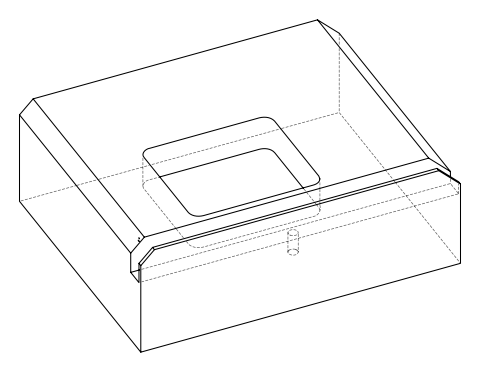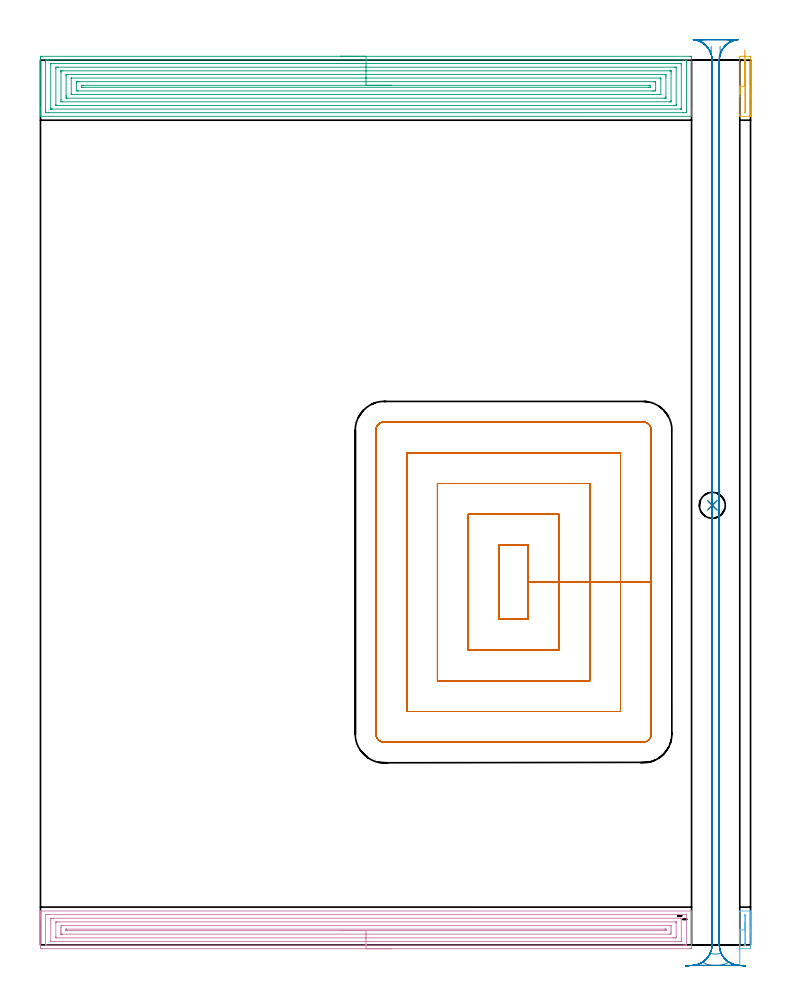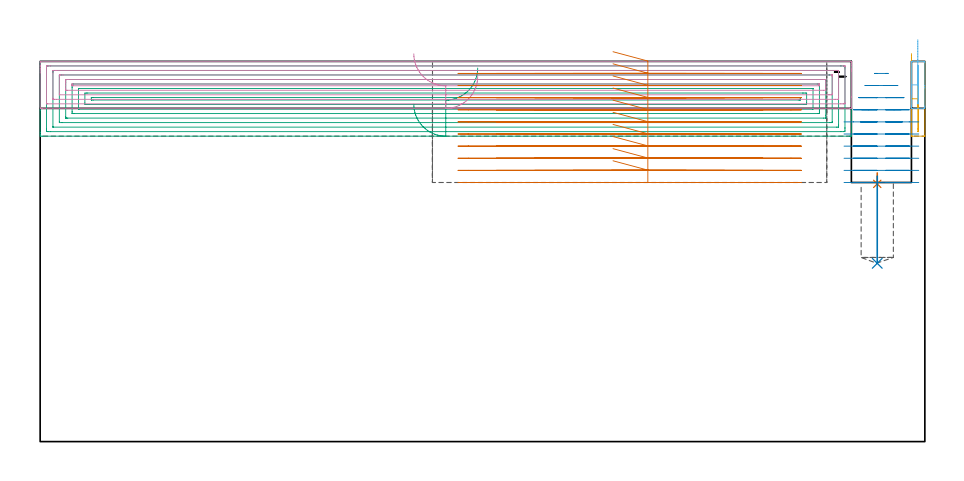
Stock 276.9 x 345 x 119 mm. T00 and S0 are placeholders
(PLAN: 8 operations, 3 tool changes, 76.6 min)
(1 SPOT_DRILL | STEP1POCKET | NXT0321_9005460120000 | 0.04 min | 4168 mm3)
(2 DRILL_BLIND_HOLE_INTO_CENTER | STEP1POCKET | NXT0301_072 | 0.12 min | 1981 mm3)
(3 AREA_MILL | FG_CHAMFER_SURFACE | UGT0205_001 | 18.55 min | 71754 mm3)
(4 AREA_MILL_1 | FG_CHAMFER_SURFACE_1 | UGT0205_001 | 12.39 min | 28208 mm3)
(5 AREA_MILL_2 | FG_CHAMFER_SURFACE_2 | UGT0205_001 | 0.67 min | 3244 mm3)
(6 AREA_MILL_3 | FG_CHAMFER_SURFACE_3 | UGT0205_001 | 0.47 min | 1202 mm3)
(7 MILL_RECTANGULAR_POCKET | POCKET_RECTANGULAR_STRAIGHT | NXT0201_012 | Follow Part, ap 4, ae 75% | 29.24 min | 654939 mm3)
(8 MILL_RECTANGULAR_SLOT | SLOT_RECTANGULAR | NXT0201_012 | Follow Part, ap 4, ae 75% | 15.11 min | 235779 mm3)
(TOOL NXT0321_9005460120000 | NC Spot Drill, 142deg, 12mm, Carbide, Uncoated | D12 PA142 FL30 Z2)
(TOOL NXT0301_072 | Carbide Drill 10.1mm [860.1-1010-051A1-MM 2214] | D10.1 PA140 FL71 Z2)
(TOOL UGT0205_001 | Chamfer Mill 20 x 3 x 45 deg. | D20 FL50 Z2)
(TOOL NXT0201_012 | ENDMILL 16mm [2P460-1600-NA 1630] | D16 FL38 Z6)
(OP 1 SPOT_DRILL)
G17 G21 G94 G90
T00 M6
G54
G17 G0 G90 X262. Y171.4 S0 M3
G43 Z129. H0
G94 G81 G98 Z80.665 F250. R84.1
G80
M5
M2
(OP 2 DRILL_BLIND_HOLE_INTO_CENTER)
G17 G21 G94 G90
T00 M6
G54
G17 G0 G90 X262. Y171.4 S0 M3
G43 Z129. H1
G94 G81 G98 Z55.8 F250. R83.1
G80
M5
M2
(OP 3 AREA_MILL)
G17 G21 G94 G90
T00 M6
G54
G17 G0 G90 X116.95 Y346.5 S1061 M3
G43 Z129. H0
Z105.6
G94 G1 X116.988 Z104.728 F250.
X117.102 Z103.863
X117.291 Z103.012
X117.553 Z102.18
X117.887 Z101.374
X118.29 Z100.6
X118.759 Z99.864
X119.29 Z99.172
X119.879 Z98.529
X120.522 Z97.94
X121.214 Z97.408
X121.95 Z96.94
X122.724 Z96.537
X123.53 Z96.203
X124.362 Z95.941
X125.214 Z95.752
X126.078 Z95.638
X126.95 Z95.6
X253.289
X253.61 Y346.497 Z95.602
X253.89 Y346.492 Z95.606
X253.9 Y346.208 Z95.89
Y326.953 Z115.142
Y326.344 Z115.751
Y325.782 Z116.315
Y325.453 Z116.643
Y324.892 Z117.205
Y324.563 Z117.532
Y323.907 Z118.193
Y323.523 Z118.577
X253.893 Y323.145 Z118.946
X253.89 Y323.103 Z118.988
X253.735 Y323.1 Z119.
X0.165
X0.01 Y323.103 Z118.988
X0.007 Y323.145 Z118.946
X0. Y323.523 Z118.577
Y323.907 Z118.193
Y324.563 Z117.532
Y325.782 Z116.315
Y326.344 Z115.751
Y338.361 Z103.737
Y345.318 Z96.779
X0.003 Y345.927 Z96.17
X0.008 Y346.492 Z95.606
X0.043 Y346.494 Z95.604
X0.611 Y346.5 Z95.6
X126.95
Y345.086 Z97.014
X250.61
X251.457 Y345.082 Z97.018
X251.503 Y345.079 Z97.021
X251.89 Y345.037 Z97.063
X251.897 Y344.644 Z97.456
X251.899 Y344.147 Z97.953
X251.9 Y343.751 Z98.349
X251.899 Y325.453 Z116.647
X251.898 Y325.06 Z117.04
X251.89 Y324.563 Z117.537
X251.546 Y324.521 Z117.579
X251.503 Y324.518 Z117.582
X250.66 Y324.514 Z117.586
X250.61
X3.29
X2.443 Y324.518 Z117.582
X2.397 Y324.521 Z117.579
X2.01 Y324.563 Z117.537
X2.003 Y324.956 Z117.144
X2.001 Y325.453 Z116.647
X2. Y325.849 Z116.251
X2.001 Y344.147 Z97.953
X2.002 Y344.54 Z97.56
X2.01 Y345.037 Z97.063
X2.354 Y345.079 Z97.021
X2.397 Y345.082 Z97.018
X3.241 Y345.086 Z97.014
X3.29
X126.95
Y343.672 Z98.428
X249.301 Y343.671 Z98.429
X249.718 Y343.669 Z98.431
X249.855 Y343.667 Z98.433
X249.875 Y343.665 Z98.435
X249.89 Y343.654 Z98.446
X249.895 Y343.56 Z98.54
X249.898 Y343.438 Z98.662
X249.9 Y343.256 Z98.844
Y343.075 Z99.025
X249.899 Y326.163 Z115.937
X249.892 Y325.98 Z116.12
X249.89 Y325.935 Z116.165
X249.873 Y325.933 Z116.167
X249.822 Y325.931 Z116.169
X249.718 Y325.929 Z116.171
X4.599
X4.183 Y325.931 Z116.169
X4.045 Y325.933 Z116.167
X4.025 Y325.935 Z116.165
X4.01 Y325.946 Z116.154
X4.006 Y326.041 Z116.059
X4.002 Y326.162 Z115.938
X4.001 Y326.344 Z115.756
X4. Y326.526 Z115.574
X4.001 Y343.437 Z98.663
X4.008 Y343.62 Z98.48
X4.01 Y343.665 Z98.435
X4.028 Y343.667 Z98.433
X4.079 Y343.669 Z98.431
X4.183 Y343.671 Z98.429
X126.95 Y343.672 Z98.428
Y342.257 Z99.843
X247.148
X247.84 Y342.252 Z99.848
X247.878 Y342.251 Z99.849
X247.89 Y342.247 Z99.853
X247.893 Y342.225 Z99.875
X247.897 Y342.123 Z99.977
X247.899 Y341.918 Z100.182
Y327.695 Z114.405
X247.897 Y327.48 Z114.62
X247.892 Y327.373 Z114.727
X247.89 Y327.352 Z114.748
X247.873 Y327.349 Z114.751
X247.819 Y327.346 Z114.754
X247.039 Y327.343 Z114.757
X246.93
X6.752
X6.06 Y327.348 Z114.752
X6.022 Y327.349 Z114.751
X6.01 Y327.353 Z114.747
X6.008 Y327.375 Z114.725
X6.003 Y327.477 Z114.623
X6.001 Y327.682 Z114.418
Y341.905 Z100.195
X6.004 Y342.12 Z99.98
X6.008 Y342.227 Z99.873
X6.01 Y342.248 Z99.852
X6.027 Y342.251 Z99.849
X6.081 Y342.254 Z99.846
X6.861 Y342.257 Z99.843
X6.97
X126.95
Y340.843 Z101.257
X245.253
X245.89 Y340.842 Z101.258
X245.892 Y340.84 Z101.26
X245.898 Y340.834 Z101.266
X245.899 Y340.586 Z101.514
X245.9 Y339.941 Z102.159
Y329.26 Z112.84
X245.898 Y329.014 Z113.086
X245.895 Y328.853 Z113.247
X245.89 Y328.774 Z113.326
X245.882 Y328.764 Z113.336
X245.842 Y328.761 Z113.339
X245.769 Y328.758 Z113.342
X245.511 Y328.757 Z113.343
X245.253
X8.647
X8.01 Y328.758 Z113.342
X8.008 Y328.76 Z113.34
X8.002 Y328.766 Z113.334
X8.001 Y329.014 Z113.086
X8. Y329.659 Z112.441
Y340.341 Z101.759
X8.002 Y340.586 Z101.514
X8.005 Y340.747 Z101.353
X8.01 Y340.826 Z101.274
X8.018 Y340.836 Z101.264
X8.058 Y340.839 Z101.261
X8.131 Y340.842 Z101.258
X8.389 Y340.843 Z101.257
X8.647
X126.95
Y339.429 Z102.671
X243.468 Y339.428 Z102.672
X243.737 Y339.427 Z102.673
X243.84 Y339.424 Z102.676
X243.884 Y339.422 Z102.678
X243.89 Y339.399 Z102.701
X243.897 Y339.268 Z102.832
X243.899 Y338.806 Z103.294
X243.9 Y338.375 Z103.725
X243.899 Y330.794 Z111.306
X243.898 Y330.366 Z111.734
X243.891 Y330.22 Z111.88
X243.888 Y330.178 Z111.922
X243.857 Y330.176 Z111.924
X243.78 Y330.174 Z111.926
X243.468 Y330.172 Z111.928
X243.2 Y330.171 Z111.929
X10.433 Y330.172 Z111.928
X10.163 Y330.173 Z111.927
X10.06 Y330.176 Z111.924
X10.016 Y330.178 Z111.922
X10.01 Y330.201 Z111.899
X10.003 Y330.332 Z111.768
X10.001 Y330.794 Z111.306
X10. Y331.225 Z110.875
X10.001 Y338.806 Z103.294
X10.002 Y339.234 Z102.866
X10.009 Y339.38 Z102.72
X10.012 Y339.422 Z102.678
X10.043 Y339.424 Z102.676
X10.12 Y339.426 Z102.674
X10.433 Y339.428 Z102.672
X10.7 Y339.429 Z102.671
X126.95
Y338.015 Z104.085
X241.682 Y338.014 Z104.086
X241.781 Y338.013 Z104.087
X241.847 Y338.01 Z104.09
X241.89 Y338.007 Z104.093
X241.893 Y337.987 Z104.113
X241.896 Y337.916 Z104.184
X241.899 Y337.699 Z104.401
Y331.685 Z110.415
X241.898 Y331.63 Z110.47
X241.894 Y331.604 Z110.496
X241.891 Y331.595 Z110.505
X241.879 Y331.592 Z110.508
X241.779 Y331.587 Z110.513
X241.682 Y331.586 Z110.514
X12.218
X12.119 Y331.587 Z110.513
X12.053 Y331.59 Z110.51
X12.01 Y331.593 Z110.507
X12.007 Y331.613 Z110.487
X12.004 Y331.685 Z110.415
X12.001 Y331.902 Z110.198
Y337.916 Z104.184
X12.002 Y337.97 Z104.13
X12.006 Y337.996 Z104.104
X12.009 Y338.005 Z104.095
X12.021 Y338.008 Z104.092
X12.121 Y338.013 Z104.087
X12.218 Y338.014 Z104.086
X126.95 Y338.015 Z104.085
Y336.601 Z105.499
X239.003 Y336.6 Z105.5
X239.431 Y336.599 Z105.501
X239.896 Y336.594 Z105.506
X239.9 Y336.135 Z105.965
Y333.465 Z108.635
X239.896 Y333.007 Z109.093
X239.468 Y333.001 Z109.099
X239.003 Y333. Z109.1
X238.577 Y332.999 Z109.101
X14.897 Y333. Z109.1
X14.469 Y333.001 Z109.099
X14.004 Y333.007 Z109.093
X14. Y333.465 Z108.635
Y336.135 Z105.965
X14.004 Y336.593 Z105.507
X14.432 Y336.599 Z105.501
X14.897 Y336.6 Z105.5
X15.323
X126.95 Y336.601 Z105.499
Y335.186 Z106.914
X237.277
X237.652 Y335.184 Z106.916
X237.839 Y335.181 Z106.919
X237.879 Y335.18 Z106.92
X237.89 Y335.155 Z106.945
X237.892 Y335.096 Z107.004
X237.897 Y334.568 Z107.532
X237.89 Y334.46 Z107.64
X237.886 Y334.421 Z107.679
X237.798 Y334.418 Z107.682
X237.605 Y334.416 Z107.684
X237.218 Y334.414 Z107.686
X237.159
X16.623
X16.248 Y334.416 Z107.684
X16.061 Y334.419 Z107.681
X16.021 Y334.42 Z107.68
X16.01 Y334.445 Z107.655
X16.008 Y334.504 Z107.596
X16.002 Y335.033 Z107.067
X16.006 Y335.12 Z106.98
X16.01 Y335.176 Z106.924
X16.048 Y335.179 Z106.921
X16.245 Y335.182 Z106.918
X16.641 Y335.186 Z106.914
X126.95
X127.822 Z106.952
X128.687 Z107.066
X129.538 Z107.254
X130.37 Z107.517
X131.176 Z107.851
X131.95 Z108.253
X132.686 Z108.722
X133.378 Z109.253
X134.021 Z109.843
X134.61 Z110.486
X135.142 Z111.178
X135.61 Z111.914
X136.013 Z112.688
X136.347 Z113.493
X136.609 Z114.326
X136.798 Z115.177
X136.912 Z116.042
X136.95 Z116.914
G0 Z129.
M5
M2
(OP 4 AREA_MILL_1)
G17 G21 G94 G90
T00 M6
G54
G17 G0 G90 X136.95 Y-1.5 S1061 M3
G43 Z129. H0
Z114.3
G94 G1 X136.912 Z113.428 F250.
X136.798 Z112.564
X136.609 Z111.712
X136.347 Z110.88
X136.013 Z110.074
X135.61 Z109.3
X135.142 Z108.564
X134.61 Z107.872
X134.021 Z107.229
X133.378 Z106.64
X132.686 Z106.109
X131.95 Z105.64
X131.176 Z105.237
X130.37 Z104.903
X129.538 Z104.641
X128.686 Z104.452
X127.822 Z104.338
X126.95 Z104.3
X0.611
X0.074 Y-1.494 Z104.304
X0.01 Y-1.492 Z104.306
X0. Y-1.422 Z104.375
Y9.624 Z115.419
Y10.222 Z116.016
Y10.774 Z116.571
Y11.097 Z116.893
Y11.649 Z117.445
Y11.971 Z117.766
Y12.939 Z118.738
X0.003 Y13.072 Z118.864
X0.01 Y13.198 Z118.988
X0.165 Y13.2 Z119.
X253.735
X253.89 Y13.197 Z118.988
X253.897 Y13.072 Z118.864
X253.9 Y12.939 Z118.738
Y12.617 Z118.416
Y11.971 Z117.766
Y10.774 Z116.571
Y10.222 Z116.016
Y2.053 Z107.85
Y-1.146 Z104.651
X253.896 Y-1.426 Z104.371
X253.89 Y-1.492 Z104.305
X253.822 Y-1.499 Z104.299
X253.289 Y-1.5 Z104.3
X126.95
Y-0.086 Z105.714
X2.397 Y-0.085 Z105.715
X2.206 Y-0.084 Z105.716
X2.05 Y-0.08 Z105.72
X2.017 Y-0.079 Z105.721
X2.01 Y-0.062 Z105.738
X2.006 Y-0.034 Z105.766
X2.001 Y0.116 Z105.916
X2. Y11.485 Z117.285
X2.003 Y11.615 Z117.415
X2.007 Y11.718 Z117.518
X2.011 Y11.779 Z117.579
X2.046 Y11.78 Z117.58
X2.397 Y11.784 Z117.584
X2.587 Y11.785 Z117.585
X3.29 Y11.786 Z117.586
X251.503 Y11.785 Z117.585
X251.694 Y11.784 Z117.584
X251.85 Y11.78 Z117.58
X251.882 Y11.779 Z117.579
X251.89 Y11.762 Z117.562
X251.893 Y11.734 Z117.534
X251.899 Y11.584 Z117.384
X251.9 Y0.215 Z106.015
X251.897 Y0.085 Z105.885
X251.893 Y-0.018 Z105.782
X251.889 Y-0.079 Z105.721
X251.854 Y-0.08 Z105.72
X251.503 Y-0.084 Z105.716
X251.313 Y-0.085 Z105.715
X250.61 Y-0.086 Z105.714
X126.95
Y1.328 Z107.128
X5.075 Y1.329 Z107.129
X4.333 Y1.33 Z107.13
X4.183 Y1.332 Z107.132
X4.033 Y1.335 Z107.135
X4.009 Y1.343 Z107.143
X4.006 Y1.371 Z107.171
X4.002 Y1.418 Z107.218
X4.001 Y1.478 Z107.278
X4. Y1.656 Z107.456
Y9.527 Z115.327
X4.003 Y10.222 Z116.022
X4.006 Y10.312 Z116.112
X4.01 Y10.355 Z116.155
X4.016 Y10.365 Z116.165
X4.035 Y10.367 Z116.167
X4.183 Y10.369 Z116.169
X4.923 Y10.371 Z116.171
X5.075
X248.825
X249.567 Y10.37 Z116.17
X249.718 Y10.368 Z116.168
X249.867 Y10.364 Z116.164
X249.891 Y10.357 Z116.157
X249.894 Y10.329 Z116.129
X249.898 Y10.282 Z116.082
X249.899 Y10.222 Z116.022
X249.9 Y10.044 Z115.844
Y2.173 Z107.973
X249.898 Y1.478 Z107.278
X249.895 Y1.388 Z107.188
X249.89 Y1.345 Z107.145
X249.884 Y1.335 Z107.135
X249.865 Y1.333 Z107.133
X249.718 Y1.331 Z107.131
X248.977 Y1.329 Z107.129
X248.825 Y1.328 Z107.128
X126.95
Y2.743 Z108.543
X6.135
X6.082 Y2.744 Z108.544
X6.027 Y2.747 Z108.547
X6.013 Y2.749 Z108.549
X6.009 Y2.764 Z108.564
X6.005 Y2.811 Z108.611
X6. Y3.195 Z108.995
Y8.473 Z114.273
X6.008 Y8.895 Z114.695
X6.01 Y8.942 Z114.742
X6.072 Y8.95 Z114.75
X6.203 Y8.954 Z114.754
X6.368 Y8.956 Z114.756
X6.861 Y8.957 Z114.757
X7.26
X247.765
X247.818 Y8.956 Z114.756
X247.873 Y8.953 Z114.753
X247.887 Y8.951 Z114.751
X247.891 Y8.936 Z114.736
X247.895 Y8.889 Z114.689
X247.9 Y8.505 Z114.305
Y3.227 Z109.027
X247.892 Y2.805 Z108.605
X247.89 Y2.758 Z108.558
X247.828 Y2.75 Z108.55
X247.697 Y2.746 Z108.546
X247.532 Y2.744 Z108.544
X247.039 Y2.743 Z108.543
X246.64
X126.95
Y4.157 Z109.957
X8.59
X8.216 Y4.159 Z109.959
X8.03 Y4.162 Z109.962
X8.013 Y4.164 Z109.964
X8.009 Y4.175 Z109.975
X8.004 Y4.209 Z110.009
X8.002 Y4.258 Z110.058
X8. Y4.734 Z110.534
Y5.609 Z111.409
Y6.483 Z112.283
X8.002 Y6.724 Z112.524
X8.009 Y7.349 Z113.149
X8.029 Y7.536 Z113.336
X8.704 Y7.543 Z113.343
X245.31
X245.684 Y7.541 Z113.341
X245.87 Y7.538 Z113.338
X245.887 Y7.536 Z113.336
X245.891 Y7.525 Z113.325
X245.896 Y7.491 Z113.291
X245.898 Y7.442 Z113.242
X245.9 Y6.966 Z112.766
Y6.091 Z111.891
Y5.217 Z111.017
X245.898 Y4.975 Z110.775
X245.891 Y4.351 Z110.151
X245.871 Y4.164 Z109.964
X245.196 Y4.157 Z109.957
X126.95
Y5.571 Z111.371
X10.432
X10.148 Y5.573 Z111.373
X10.067 Y5.575 Z111.375
X10.02 Y5.578 Z111.378
X10.009 Y5.583 Z111.383
X10.007 Y5.596 Z111.396
X10.002 Y5.709 Z111.509
X10.001 Y5.85 Z111.65
X10.003 Y6.062 Z111.862
X10.007 Y6.114 Z111.914
X10.01 Y6.121 Z111.921
X10.02 Y6.124 Z111.924
X10.053 Y6.127 Z111.927
X10.148 Y6.128 Z111.928
X243.468 Y6.129 Z111.929
X243.752 Y6.127 Z111.927
X243.833 Y6.125 Z111.925
X243.88 Y6.122 Z111.922
X243.891 Y6.117 Z111.917
X243.893 Y6.104 Z111.904
X243.898 Y5.991 Z111.791
X243.899 Y5.85 Z111.65
X243.897 Y5.638 Z111.438
X243.893 Y5.586 Z111.386
X243.89 Y5.579 Z111.379
X243.88 Y5.576 Z111.376
X243.847 Y5.573 Z111.373
X243.752 Y5.572 Z111.372
X126.95 Y5.571 Z111.371
X126.078 Z111.409
X125.214 Z111.523
X124.362 Z111.712
X123.53 Z111.974
X122.724 Z112.308
X121.95 Z112.711
X121.214 Z113.18
X120.522 Z113.711
X119.879 Z114.3
X119.29 Z114.943
X118.758 Z115.635
X118.29 Z116.371
X117.887 Z117.145
X117.553 Z117.951
X117.291 Z118.783
X117.102 Z119.635
X116.988 Z120.5
X116.95 Z121.371
G0 Z129.
M5
M2
(OP 5 AREA_MILL_2)
G17 G21 G94 G90
T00 M6
G54
G17 G0 G90 X272.7 Y334.8 S1061 M3
G43 Z129. H0
Z121.437
G94 G1 Y334.211 Z120.793 F250.
Y333.68 Z120.101
Y333.211 Z119.366
Y332.808 Z118.592
Y332.474 Z117.786
Y332.212 Z116.954
Y332.023 Z116.102
Y331.909 Z115.237
Y331.871 Z114.366
Y331.909 Z113.494
Y332.023 Z112.629
Y332.212 Z111.777
Y332.474 Z110.945
Y332.808 Z110.139
Y333.211 Z109.366
Y333.68 Z108.63
Y334.211 Z107.938
Y334.8 Z107.295
Y345.927 Z96.168
X272.701 Y346.283 Z95.811
X272.704 Y346.49 Z95.604
X273.051 Y346.5 Z95.6
X276.549
X276.867 Y346.493 Z95.602
X276.89 Y346.49 Z95.604
X276.9 Y346.459 Z95.635
Y331.684 Z110.41
Y330.969 Z111.131
X276.899 Y323.56 Z118.539
X276.89 Y323.106 Z118.992
X276.549 Y323.1 Z119.
X273.051
X272.71 Y323.106 Z118.992
X272.7 Y323.561 Z118.538
Y330.969 Z111.131
Y331.684 Z110.41
Y334.8 Z107.295
X273.051 Y334.802 Z107.298
X274.7 Y334.8 Z107.3
Y344.248 Z97.852
X274.71 Y345.037 Z97.063
X274.713 Y345.079 Z97.021
X274.755 Y345.083 Z97.017
X274.8 Y345.084 Z97.016
X274.848
X274.879 Y345.08 Z97.02
X274.891 Y345.077 Z97.023
X274.894 Y345.07 Z97.03
X274.897 Y345.037 Z97.063
X274.9 Y344.935 Z97.165
Y325.352 Z116.748
X274.89 Y324.563 Z117.537
X274.887 Y324.521 Z117.579
X274.845 Y324.517 Z117.583
X274.8 Y324.516 Z117.584
X274.752
X274.722 Y324.52 Z117.58
X274.709 Y324.523 Z117.577
X274.706 Y324.53 Z117.57
X274.703 Y324.563 Z117.537
X274.7 Y324.665 Z117.435
Y334.8 Z107.3
Y335.443 Z106.711
Y336.135 Z106.18
Y336.871 Z105.711
Y337.645 Z105.308
Y338.451 Z104.974
Y339.283 Z104.712
Y340.135 Z104.523
Y341. Z104.409
Y341.871 Z104.371
Y342.743 Z104.409
Y343.608 Z104.523
Y344.459 Z104.712
Y345.291 Z104.974
Y346.097 Z105.308
Y346.871 Z105.711
Y347.607 Z106.18
Y348.299 Z106.711
Y348.942 Z107.3
G0 Z129.
M5
M2
(OP 6 AREA_MILL_3)
G17 G21 G94 G90
T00 M6
G54
G17 G0 G90 X272.7 Y-8.292 S1061 M3
G43 Z129. H0
Z111.65
G94 G1 Y-7.649 Z111.061 F250.
Y-6.957 Z110.529
Y-6.221 Z110.061
Y-5.447 Z109.658
Y-4.641 Z109.324
Y-3.809 Z109.062
Y-2.958 Z108.873
Y-2.093 Z108.759
Y-1.221 Z108.721
Y-0.35 Z108.759
Y0.515 Z108.873
Y1.367 Z109.061
Y2.199 Z109.324
Y3.005 Z109.658
Y3.779 Z110.06
Y4.515 Z110.529
Y5.207 Z111.06
Y5.85 Z111.65
Y12.916 Z118.714
X272.71 Y13.194 Z118.992
X273.051 Y13.2 Z119.
X276.549
X276.89 Y13.194 Z118.992
X276.9 Y12.915 Z118.714
Y5.678 Z111.478
Y4.975 Z110.77
Y-0.795 Z105.
X276.898 Y-1.146 Z104.648
X276.893 Y-1.49 Z104.304
X276.549 Y-1.5 Z104.3
X273.051
X272.707 Y-1.49 Z104.304
X272.701 Y-1.146 Z104.648
X272.7 Y-0.795 Z105.
Y4.975 Z110.77
Y5.85 Z111.65
X274.7
Y11.197 Z116.997
X274.701 Y11.297 Z117.097
X274.708 Y11.497 Z117.297
X274.724 Y11.779 Z117.579
X274.8 Y11.78 Z117.58
X274.888 Y11.779 Z117.579
X274.897 Y11.397 Z117.197
X274.9 Y11.197 Z116.997
Y0.503 Z106.303
X274.898 Y0.403 Z106.203
X274.892 Y0.203 Z106.003
X274.876 Y-0.079 Z105.721
X274.8 Y-0.081 Z105.719
X274.712 Y-0.079 Z105.721
X274.703 Y0.303 Z106.103
X274.701 Y0.503 Z106.303
X274.7 Y5.85 Z111.65
Y6.439 Z112.293
Y6.97 Z112.985
Y7.439 Z113.721
Y7.842 Z114.495
Y8.176 Z115.301
Y8.438 Z116.133
Y8.627 Z116.984
Y8.741 Z117.849
Y8.779 Z118.721
Y8.741 Z119.593
Y8.627 Z120.457
Y8.438 Z121.309
Y8.176 Z122.141
Y7.842 Z122.947
Y7.439 Z123.721
Y6.97 Z124.457
Y6.439 Z125.149
Y5.85 Z125.792
G0 Z129.
M5
M2
(OP 7 MILL_RECTANGULAR_POCKET)
G17 G21 G94 G90
T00 M6
G54
G17 G0 G90 X179.299 Y127. S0 M3
G43 Z129.029 H1
Z122.029
G94 G1 X190.2 Z119.108 F250.
Y141.45 Z115.236
Y155.9 F500.
X178.8
Y127.
X190.2
Y141.45
X202.2
Y167.9
X166.8
Y115.
X202.2
Y141.45
X214.2
Y179.9
X154.8
Y103.
X214.2
Y141.45
X226.2
Y191.9
X142.8
Y91.
X226.2
Y141.45
X238.2
Y200.7
G3 X235. Y203.9 R3.2
G1 X134.
G3 X130.8 Y200.7 R3.2
G1 Y82.2
G3 X134. Y79. R3.2
G1 X235.
G3 X238.2 Y82.2 R3.2
G1 Y141.45
Y142.45
G0 X179.299 Y127. Z118.236
G1 X190.2 Z115.315 F250.
Y141.45 Z111.443
Y155.9 F500.
X178.8
Y127.
X190.2
Y141.45
X202.2
Y167.9
X166.8
Y115.
X202.2
Y141.45
X214.2
Y179.9
X154.8
Y103.
X214.2
Y141.45
X226.2
Y191.9
X142.8
Y91.
X226.2
Y141.45
X238.2
Y200.7
G3 X235. Y203.9 R3.2
G1 X134.
G3 X130.8 Y200.7 R3.2
G1 Y82.2
G3 X134. Y79. R3.2
G1 X235.
G3 X238.2 Y82.2 R3.2
G1 Y141.45
Y142.45
G0 X179.299 Y127. Z114.443
G1 X190.2 Z111.522 F250.
Y141.45 Z107.65
Y155.9 F500.
X178.8
Y127.
X190.2
Y141.45
X202.2
Y167.9
X166.8
Y115.
X202.2
Y141.45
X214.2
Y179.9
X154.8
Y103.
X214.2
Y141.45
X226.2
Y191.9
X142.8
Y91.
X226.2
Y141.45
X238.2
Y200.7
G3 X235. Y203.9 R3.2
G1 X134.
G3 X130.8 Y200.7 R3.2
G1 Y82.2
G3 X134. Y79. R3.2
G1 X235.
G3 X238.2 Y82.2 R3.2
G1 Y141.45
Y142.45
G0 X179.299 Y127. Z110.65
G1 X190.2 Z107.729 F250.
Y141.45 Z103.857
Y155.9 F500.
X178.8
Y127.
X190.2
Y141.45
X202.2
Y167.9
X166.8
Y115.
X202.2
Y141.45
X214.2
Y179.9
X154.8
Y103.
X214.2
Y141.45
X226.2
Y191.9
X142.8
Y91.
X226.2
Y141.45
X238.2
Y200.7
G3 X235. Y203.9 R3.2
G1 X134.
G3 X130.8 Y200.7 R3.2
G1 Y82.2
G3 X134. Y79. R3.2
G1 X235.
G3 X238.2 Y82.2 R3.2
G1 Y141.45
Y142.45
G0 X179.299 Y127. Z106.857
G1 X190.2 Z103.936 F250.
Y141.45 Z100.064
Y155.9 F500.
X178.8
Y127.
X190.2
Y141.45
X202.2
Y167.9
X166.8
Y115.
X202.2
Y141.45
X214.2
Y179.9
X154.8
Y103.
X214.2
Y141.45
X226.2
Y191.9
X142.8
Y91.
X226.2
Y141.45
X238.2
Y200.7
G3 X235. Y203.9 R3.2
G1 X134.
G3 X130.8 Y200.7 R3.2
G1 Y82.2
G3 X134. Y79. R3.2
G1 X235.
G3 X238.2 Y82.2 R3.2
G1 Y141.45
Y142.45
G0 X179.299 Y127. Z103.064
G1 X190.2 Z100.143 F250.
Y141.45 Z96.272
Y155.9 F500.
X178.8
Y127.
X190.2
Y141.45
X202.2
Y167.9
X166.8
Y115.
X202.2
Y141.45
X214.2
Y179.9
X154.8
Y103.
X214.2
Y141.45
X226.2
Y191.9
X142.8
Y91.
X226.2
Y141.45
X238.2
Y200.7
G3 X235. Y203.9 R3.2
G1 X134.
G3 X130.8 Y200.7 R3.2
G1 Y82.2
G3 X134. Y79. R3.2
G1 X235.
G3 X238.2 Y82.2 R3.2
G1 Y141.45
Y142.45
G0 X179.299 Y127. Z99.272
G1 X190.2 Z96.351 F250.
Y141.45 Z92.479
Y155.9 F500.
X178.8
Y127.
X190.2
Y141.45
X202.2
Y167.9
X166.8
Y115.
X202.2
Y141.45
X214.2
Y179.9
X154.8
Y103.
X214.2
Y141.45
X226.2
Y191.9
X142.8
Y91.
X226.2
Y141.45
X238.2
Y200.7
G3 X235. Y203.9 R3.2
G1 X134.
G3 X130.8 Y200.7 R3.2
G1 Y82.2
G3 X134. Y79. R3.2
G1 X235.
G3 X238.2 Y82.2 R3.2
G1 Y141.45
Y142.45
G0 X179.299 Y127. Z95.479
G1 X190.2 Z92.558 F250.
Y141.45 Z88.686
Y155.9 F500.
X178.8
Y127.
X190.2
Y141.45
X202.2
Y167.9
X166.8
Y115.
X202.2
Y141.45
X214.2
Y179.9
X154.8
Y103.
X214.2
Y141.45
X226.2
Y191.9
X142.8
Y91.
X226.2
Y141.45
X238.2
Y200.7
G3 X235. Y203.9 R3.2
G1 X134.
G3 X130.8 Y200.7 R3.2
G1 Y82.2
G3 X134. Y79. R3.2
G1 X235.
G3 X238.2 Y82.2 R3.2
G1 Y141.45
Y142.45
G0 X179.299 Y127. Z91.686
G1 X190.2 Z88.765 F250.
Y141.45 Z84.893
Y155.9 F500.
X178.8
Y127.
X190.2
Y141.45
X202.2
Y167.9
X166.8
Y115.
X202.2
Y141.45
X214.2
Y179.9
X154.8
Y103.
X214.2
Y141.45
X226.2
Y191.9
X142.8
Y91.
X226.2
Y141.45
X238.2
Y200.7
G3 X235. Y203.9 R3.2
G1 X134.
G3 X130.8 Y200.7 R3.2
G1 Y82.2
G3 X134. Y79. R3.2
G1 X235.
G3 X238.2 Y82.2 R3.2
G1 Y141.45
Y142.45
G0 X179.299 Y127. Z87.893
G1 X190.2 Z84.972 F250.
Y141.45 Z81.1
Y155.9 F500.
X178.8
Y127.
X190.2
Y141.45
X202.2
Y167.9
X166.8
Y115.
X202.2
Y141.45
X214.2
Y179.9
X154.8
Y103.
X214.2
Y141.45
X226.2
Y191.9
X142.8
Y91.
X226.2
Y141.45
X238.2
Y200.7
G3 X235. Y203.9 R3.2
G1 X134.
G3 X130.8 Y200.7 R3.2
G1 Y82.2
G3 X134. Y79. R3.2
G1 X235.
G3 X238.2 Y82.2 R3.2
G1 Y141.45
Y142.45
G0 Z129.029
M5
M2
(OP 8 MILL_RECTANGULAR_SLOT)
G17 G21 G94 G90
T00 M6
G54
G17 G0 G90 X261.9 Y342.814 S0 M3
G43 Z129.029 H1
Z115.236
G94 G1 Y339.814 F250.
Y0. F500.
G2 X261.177 Y-3.323 R8.
G3 X265.42 Y-3.317 R8.
G2 X264.7 Y0. R8.
G1 Y339.814
Y342.814 F250.
G0 Z129.029
X261.9 Y346.606
Z111.443
G1 Y343.606
Y0. F500.
G2 X258.16 Y-6.772 R8.
G3 X262.42 Y-8. R8.
G1 X264.176
G3 X268.438 Y-6.77 R8.
G2 X264.7 Y0. R8.
G1 Y343.606
Y346.606 F250.
G0 Z129.029
X261.554 Y350.328
Z107.65
G1 Y347.328
G2 X261.9 Y345. R8. F500.
G1 Y0.
G2 X256.269 Y-7.641 R8.
G1 X256.26 Y-7.67
G3 X258.534 Y-8. R8.
G1 X268.062
G3 X270.338 Y-7.67 R8.
G1 X270.33 Y-7.641
G2 X264.7 Y0. R8.
G1 Y345.
G2 X265.046 Y347.328 R8.
G1 Y350.328 F250.
G0 Z129.029
X257.141 Y352.905
Z103.857
G1 X259.341 Y350.865
G2 X261.9 Y345. R8. F500.
G1 Y0.
G2 X254.592 Y-7.97 R8.
G1 Y-8.
X272.008
Y-7.97
G2 X264.7 Y0. R8.
G1 Y345.
G2 X267.257 Y350.863 R8.
G1 X269.455 Y352.904 F250.
G0 Z129.029
X274.997 Y-8.23
Z100.064
G1 X272.008 Y-7.97
G2 X264.7 Y0. R8. F500.
G1 Y345.
G2 X269.775 Y352.446 R8.
G1 X269.786 Y352.474
G3 X266.933 Y353. R8.
G1 X259.687
G3 X256.824 Y352.47 R8.
G1 X256.835 Y352.442
G2 X261.9 Y345. R8.
G1 Y0.
G2 X254.592 Y-7.97 R8.
G1 X251.603 Y-8.23 F250.
G0 X274.997 Z96.272
G1 X272.008 Y-7.97
G2 X264.7 Y0. R8. F500.
G1 Y345.
G2 X271.742 Y352.942 R8.
G1 X271.745 Y352.972
G3 X271.08 Y353. R8.
G1 X255.577
G3 X254.879 Y352.969 R8.
G1 X254.882 Y352.94
G2 X261.9 Y345. R8.
G1 Y0.
G2 X254.592 Y-7.97 R8.
G1 X251.603 Y-8.23 F250.
G0 X274.997 Z92.479
G1 X272.008 Y-7.97
G2 X264.7 Y0. R8. F500.
G1 Y345.
G2 X272.008 Y352.97 R8.
G1 Y353.
X254.592
Y352.97
G2 X261.9 Y345. R8.
G1 Y0.
G2 X254.592 Y-7.97 R8.
G1 X251.603 Y-8.23 F250.
G0 X274.997 Z88.686
G1 X272.008 Y-7.97
G2 X264.7 Y0. R8. F500.
G1 Y345.
G2 X272.008 Y352.97 R8.
G1 Y353.
X254.592
Y352.97
G2 X261.9 Y345. R8.
G1 Y0.
G2 X254.592 Y-7.97 R8.
G1 X251.603 Y-8.23 F250.
G0 X274.997 Z84.893
G1 X272.008 Y-7.97
G2 X264.7 Y0. R8. F500.
G1 Y345.
G2 X272.008 Y352.97 R8.
G1 Y353.
X254.592
Y352.97
G2 X261.9 Y345. R8.
G1 Y0.
G2 X254.592 Y-7.97 R8.
G1 X251.603 Y-8.23 F250.
G0 X274.997 Z81.1
G1 X272.008 Y-7.97
G2 X264.7 Y0. R8. F500.
G1 Y345.
G2 X272.008 Y352.97 R8.
G1 Y353.
X254.592
Y352.97
G2 X261.9 Y345. R8.
G1 Y0.
G2 X254.592 Y-7.97 R8.
G1 X251.603 Y-8.23 F250.
G0 Z129.029
M5
M2
